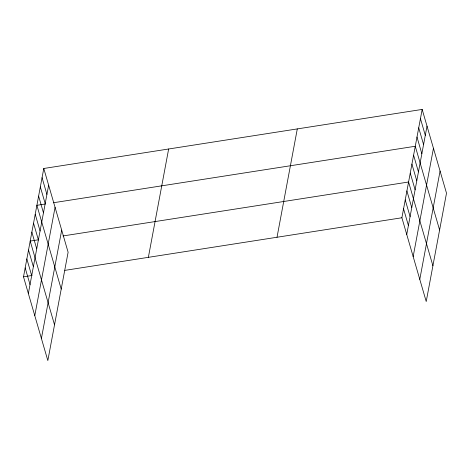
<?xml version="1.0" encoding="UTF-8"?>
<svg xmlns="http://www.w3.org/2000/svg" width="470" height="470" viewBox="0 0 470 470"><rect width="100%" height="100%" fill="white"/><g stroke="black" fill="none" stroke-linecap="round" stroke-linejoin="round"><path stroke-width="0.7" d="M43.78 168.483L68.115 252.237L47.834 360.578L23.5 276.824L43.78 168.483L422.166 109.422L446.5 193.176L426.22 301.517L401.885 217.763L422.166 109.422M28.353 293.538L48.639 185.192M34.78 315.658L55.066 207.317M41.407 338.453L61.688 230.112M148.367 257.337L168.648 148.99M277.018 237.25L297.299 128.909M406.738 234.471L427.024 126.13M413.165 256.596L433.452 148.256M419.786 279.392L440.073 171.051M45.449 203.98L36.889 205.32L61.218 289.074M53.298 202.758L415.269 146.258L439.603 230.012M38.757 239.735L30.192 241.075L54.526 324.829M63.015 235.946L408.577 182.008L432.911 265.767M23.5 276.824L32.06 275.49M64.883 270.368L401.885 217.763M420.444 118.628L425.297 135.337M418.717 127.84L423.576 144.548M416.996 137.046L421.849 153.761M413.6 155.194L418.453 171.903M411.926 164.13L416.778 180.844M410.251 173.072L415.104 189.78M406.903 190.949L411.761 207.658M405.228 199.885L410.087 216.594M403.56 208.821L408.412 225.535M42.059 177.689L46.912 194.404M40.338 186.901L45.191 203.61M38.611 196.108L43.463 212.822M35.215 214.255L40.068 230.97M33.54 223.197L38.393 239.906M31.866 232.133L36.719 248.842M28.517 250.011L33.376 266.719M26.849 258.947L31.702 275.661M25.174 267.888L30.027 284.597"/></g></svg>
